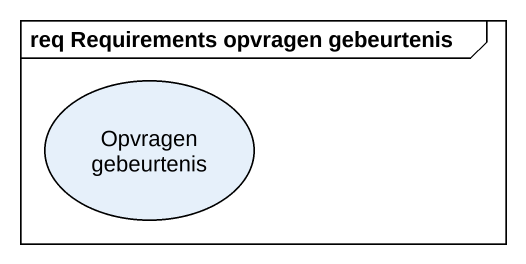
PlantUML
@startuml
mainframe req Requirements opvragen gebeurtenis
usecase "Opvragen gebeurtenis" as Opvragen_gebeurtenis
@enduml
